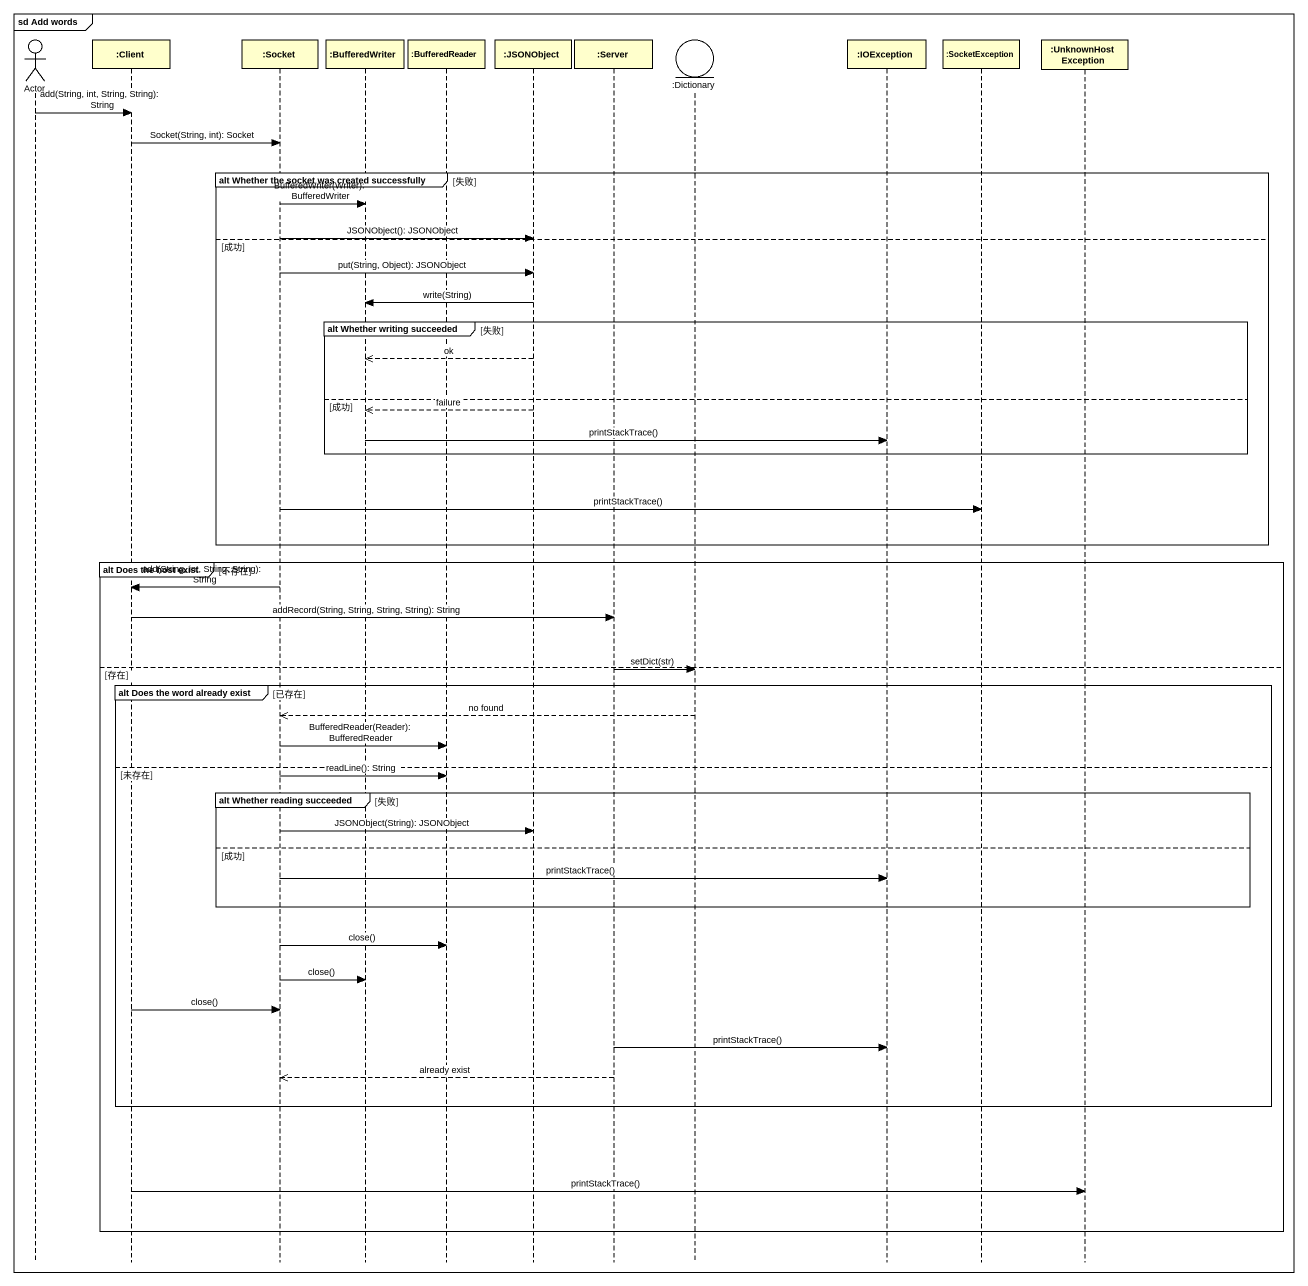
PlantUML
@startuml
mainframe sd Add words
hide footbox
actor "Actor" as Actor_
participant ":Client" as Client
participant ":Socket" as Socket
participant ":BufferedWriter" as BufferedWriter
participant ":BufferedReader" as BufferedReader
participant ":JSONObject" as JSONObject
participant ":Server" as Server
entity ":Dictionary" as Dictionary
participant ":IOException" as IOException
participant ":SocketException" as SocketException
participant ":UnknownHostException" as UnknownHostException

Actor_ -> Client : add(String, int, String, String): String
Client -> Socket : Socket(String, int): Socket
group alt Whether the socket was created successfully [失败]
  Socket -> BufferedWriter : BufferedWriter(Writer): BufferedWriter
  Socket -> JSONObject : JSONObject(): JSONObject
else 成功
  Socket -> JSONObject : put(String, Object): JSONObject
  JSONObject -> BufferedWriter : write(String)
  group alt Whether writing succeeded [失败]
    JSONObject -->> BufferedWriter : ok
  else 成功
    JSONObject -->> BufferedWriter : failure
    BufferedWriter -> IOException : printStackTrace()
  end
  Socket -> SocketException : printStackTrace()
end
group alt Does the host exist [不存在]
  Socket -> Client : add(String, int, String, String): String
  Client -> Server : addRecord(String, String, String, String): String
else 存在
  Server -> Dictionary : setDict(str)
  group alt Does the word already exist [已存在]
    Dictionary -->> Socket : no found
    Socket -> BufferedReader : BufferedReader(Reader): BufferedReader
  else 未存在
    Socket -> BufferedReader : readLine(): String
    group alt Whether reading succeeded [失败]
      Socket -> JSONObject : JSONObject(String): JSONObject
    else 成功
      Socket -> IOException : printStackTrace()
    end
    Socket -> BufferedReader : close()
    Socket -> BufferedWriter : close()
    Client -> Socket : close()
    Server -> IOException : printStackTrace()
    Server -->> Socket : already exist
  end
  Client -> UnknownHostException : printStackTrace()
end
@enduml
